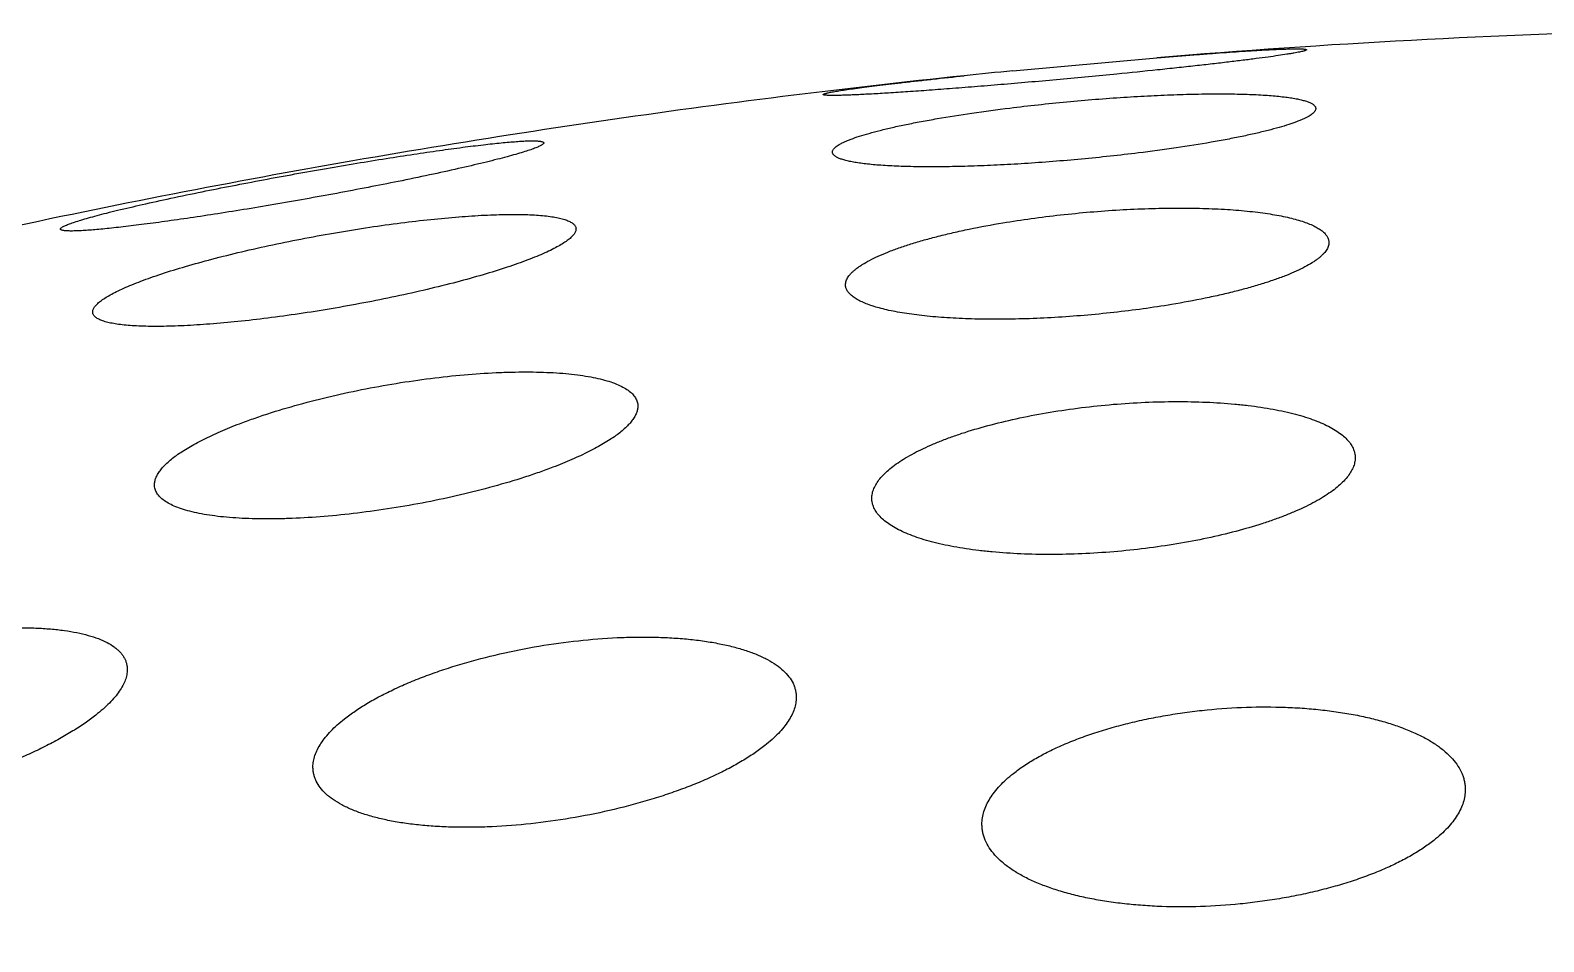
# Model space of a CAD drawing. Header units: millimetres. Extents: x -47 to 308, y 29 to 279.
# Drawn here: x 243.2 to 248.83, y 154.31 to 157.7 of the extents above; entities that cross this region are included whole.
import ezdxf

# ---------------------------------------------------------------- set-up
doc = ezdxf.new("R2010")
doc.units = ezdxf.units.MM

msp = doc.modelspace()

# ---------------------------------------------------------------- hatches: boundary and pattern name
at = {"linetype": 'Continuous'}
h = msp.add_hatch(dxfattribs=at)
h.set_pattern_fill('ANSI31', color=2, scale=25.4, angle=269, style=0, pattern_type=2)
h.set_pattern_definition([(314, (250.117897289612, 92.18609163163397), (5.442571847879999, 5.25583053734), [])])
edge = h.paths.add_edge_path()
edge.add_spline(control_points=[(209.159282745232, 81.40519923613398), (209.163722749052, 100.621621130874), (218.457974505952, 127.823833002694), (232.020564469872, 143.450996785134), (237.004055371552, 147.427730535994)], knot_values=[0, 0, 0, 0, 0.6498342982, 1, 1, 1, 1], degree=3, periodic=0)
edge.add_line((237.004055371552, 147.427730535994), (237.003468905872, 144.889493435694))
edge.add_arc((267.024639945452, 109.460025272674), 46.43832388212, 130.2762844048, 131.7229171873)
edge.add_line((236.118591381752, 144.120291964194), (236.118233648152, 142.572009030794))
edge.add_line((236.118233648152, 142.572009030794), (234.824803715332, 142.231559798054))
edge.add_line((234.824963704852, 142.923993843714), (234.824803715332, 142.231559798054))
edge.add_spline(control_points=[(234.824963704852, 142.923993843714), (231.296959960772, 139.542613293814), (223.798964494512, 130.185181208614), (215.992216811112, 113.082106880414), (213.080994162652, 100.355824939074), (212.412730543632, 96.05284840661399)], knot_values=[0, 0, 0, 0, 0.3587444354, 0.7903136537000001, 1, 1, 1, 1], degree=3, periodic=0)
edge.add_line((212.177285921812, 82.19958078173401), (212.412730543632, 96.05284840661402))
edge.add_line((211.228770638252, 81.94991800953399), (212.177285921812, 82.19958078173399))
edge.add_line((211.168960237172, 83.72164047319397), (211.2287706382519, 81.94991800953399))
edge.add_line((211.168960237172, 83.72164047319397), (210.168434478512, 83.45828780203398))
edge.add_line((210.168434478512, 83.45828780203401), (210.107798028792, 81.65486200579402))
edge.add_line((209.159282745232, 81.40519923613398), (210.107798028792, 81.65486200579399))
edge = h.paths.add_edge_path()
edge.add_arc((263.727197370932, 114.098319117734), 42.71783938762, 124.5927343439, 126.102741237)
edge.add_line((239.474598624512, 149.264002050134), (239.474037233712, 146.834296818114))
edge.add_arc((263.760885568732, 113.491527651614), 41.2503485761, 126.0695669992, 127.6638482441)
edge.add_line((238.556350687072, 148.612696979874), (238.555780678052, 146.145684281194))
edge = h.paths.add_edge_path()
edge.add_arc((261.521110629952, 117.453693102934), 38.70143922638, 120.3859161345, 121.9748942945)
edge.add_line((241.945081511832, 150.839026443894), (241.944539325972, 148.492431914334))
edge.add_arc((261.205578169832, 117.176782777914), 36.76489491558, 121.5940573355, 123.2897545789)
edge.add_line((241.026855674932, 150.283358225794), (241.026307017152, 147.908761463694))
edge = h.paths.add_edge_path()
edge.add_arc((259.814355915452, 120.525876811234), 35.18625483944, 115.9532860837, 117.6283033376)
edge.add_line((244.415506543032, 152.163638547014), (244.414977996972, 149.876076020294))
edge.add_arc((259.316472423032, 120.424686769774), 33.00664879988, 116.8380031372, 118.6389357178)
edge.add_line((243.497301971012, 151.700005189294), (243.496768979952, 149.393218799574))
edge = h.paths.add_edge_path()
edge.add_arc((258.556145625172, 123.279623094434), 32.15797176469999, 111.278674098, 113.0451709999)
edge.add_line((246.885875432612, 153.245269119334), (246.885355319352, 150.994207901374))
edge.add_arc((257.995341715032, 123.212978297574), 29.92036958256, 111.7969548541, 113.7036531191)
edge.add_line((245.967691571752, 152.871276859954), (245.967168905792, 150.609174655694))
edge = h.paths.add_edge_path()
edge.add_arc((257.690961287472, 125.680677962114), 29.60513194786, 106.351620368, 108.2126702613)
edge.add_line((249.356189204192, 154.088342630034), (249.355672712972, 151.852958096494))
edge.add_arc((257.144157920832, 125.521064730414), 27.45959049346, 106.4772389859, 108.4859047786)
edge.add_line((248.438025749692, 153.802680407354), (248.437508448212, 151.563786650454))
edge = h.paths.add_edge_path()
edge.add_arc((257.172624696512, 127.632694063154), 27.5848922012, 101.1751064326, 103.1259498069)
edge.add_line((251.826448248932, 154.694561610634), (251.825930944912, 152.455667853734))
edge.add_arc((256.630188837012, 127.470761059614), 25.44261113398, 100.8843508391, 102.9978228718)
edge.add_line((250.908305122052, 154.496881711354), (250.907788630832, 152.2614971778141))
edge = h.paths.add_edge_path()
edge.add_arc((256.922080181092, 129.110933082794), 26.0851043067, 95.7765175758, 97.80752802010001)
edge.add_line((254.296652485552, 155.063578342754), (254.296129822132, 152.801476138494))
edge.add_arc((256.377600071172, 129.025958020334), 23.86645722, 95.0033049876, 97.2201574549)
edge.add_line((253.378529770112, 154.954228482714), (253.378009656852, 152.703167262214))
edge = h.paths.add_edge_path()
edge.add_arc((256.845024350952, 130.154799168794), 25.03804997714, 90.17900187649998, 92.28054087999999)
edge.add_line((256.766801301912, 155.192726954154), (256.766268313392, 152.885940561894))
edge.add_arc((256.319300210632, 130.012425153314), 22.87788206228, 88.88053381959999, 91.1799885113)
edge.add_line((255.848699297632, 155.173018189914), (255.848170751572, 152.885455663194))
edge = h.paths.add_edge_path()
edge.add_arc((256.857899120732, 130.741477873514), 24.45103124516, 84.4165008092, 86.57462038300001)
edge.add_line((259.236893422932, 155.076500270174), (259.236344767692, 152.701903508074))
edge.add_arc((256.335135345332, 130.404486106554), 22.48536944116, 82.58665657520001, 84.94012755920001)
edge.add_line((258.318812683532, 155.148826368854), (258.318270497672, 152.802231839294))
edge = h.paths.add_edge_path()
edge.add_arc((256.868142265092, 130.851198050314), 24.34086654042, 78.5336364849, 80.7306516629)
edge.add_line((261.706926854712, 154.706259308854), (261.706356843152, 152.239246607634))
edge.add_arc((256.292311275532, 130.181081366674), 22.71287175476, 76.2096998978, 78.58293867439998)
edge.add_line((260.788868210772, 154.874222254614), (260.788306822512, 152.444517025134))
edge = h.paths.add_edge_path()
edge.add_spline(control_points=[(263.258863377452, 154.338371022534), (268.241122691552, 152.984765081034), (281.798140578732, 144.495869457894), (291.080951840352, 122.183405926954), (291.076511836532, 102.966984029674)], knot_values=[0, 0, 0, 0, 0.3501657018, 1, 1, 1, 1], degree=3, periodic=0)
edge.add_line((290.127996550432, 102.717321260014), (291.0765118365319, 102.966984029674))
edge.add_line((290.068186149352, 104.489043723674), (290.127996550432, 102.717321260014))
edge.add_line((290.068186149352, 104.489043723674), (289.067660390692, 104.225691052514))
edge.add_line((289.067660390692, 104.225691052514), (289.007023943512, 102.422265256274))
edge.add_line((288.058508657412, 102.172602484074), (289.007023943512, 102.422265256274))
edge.add_line((288.058508657412, 102.172602484074), (287.829437454392, 115.903602911274))
edge.add_spline(control_points=[(287.829437454392, 115.903602911274), (287.163081095972, 119.855288401334), (284.257385566252, 131.050474390394), (276.457592166632, 144.045684183514), (268.963009027812, 149.456855426174), (265.436138784132, 150.981292372214)], knot_values=[0, 0, 0, 0, 0.2096863463, 0.6412555646, 1, 1, 1, 1], degree=3, periodic=0)
edge.add_line((265.436138784132, 150.981292372214), (265.435978797152, 150.288858326554))
edge.add_line((265.435978797152, 150.288858326554), (264.142548864332, 149.948409093814))
edge.add_line((264.142906597932, 151.496692024674), (264.142548864332, 149.948409093814))
edge.add_arc((256.054691644092, 129.358181297974), 23.56974497878, 69.93042923109999, 72.2040214076)
edge.add_line((263.258863377452, 154.338371022534), (263.258276911772, 151.800133922234))

# ---------------------------------------------------------------- linework, layer by layer
at = {"color": 7, "linetype": 'Continuous'}
msp.add_line((246.855672744732, 157.551530212154), (247.392270241512, 157.600338506714), dxfattribs=at)
for centre, radius, start, end in [((250.127993837872, 124.534235314694), 33.17908021524, 91.4486253135985, 94.72959368460029), ((249.869629005352, 126.946987545314), 30.75259280508, 95.62439166079862, 95.9639581913985)]:
    msp.add_arc(centre, radius, start, end, dxfattribs=at)
for points, knots in [([(247.949437961312, 157.629989501514), (247.949437920672, 157.629806314174), (247.949310026592, 157.629508753174), (247.949021142232, 157.629175680434), (247.948551374312, 157.628767532914), (247.947719082352, 157.628255679734), (247.946437692992, 157.627643057134), (247.944795369632, 157.626994508774), (247.942790667012, 157.626309468234), (247.940421161972, 157.625589037874), (247.936540311212, 157.624517833514), (247.930763408872, 157.623115288694), (247.922717956332, 157.621376595194), (247.913200855732, 157.619502532394), (247.902211230772, 157.617495254214), (247.889749574212, 157.615357547034), (247.870211142372, 157.612180736014), (247.842140690512, 157.607934935514), (247.804127114012, 157.602574918294), (247.760451397452, 157.596763776754), (247.711283576052, 157.590535145574), (247.656857814952, 157.583929527594), (247.597481253492, 157.576993402274), (247.533540248532, 157.569780053734), (247.465503445312, 157.562349083074), (247.368272354532, 157.552049433874), (247.293753565292, 157.544501099974), (247.243164100812, 157.539511280134)], [0, 0, 0, 0, 0.0007706531, 0.0012673516, 0.0018615231, 0.0033768861, 0.0053609779, 0.007832223000000001, 0.0108004344, 0.0142715554, 0.0182495276, 0.02773611, 0.0392754062, 0.0528756591, 0.0685409401, 0.0862719129, 0.1060660145, 0.1518165309, 0.2057023958, 0.267567007, 0.3371752652, 0.4142004855, 0.4982121996, 0.5886666659, 0.6849020882, 0.7861404499, 1, 1, 1, 1]), ([(247.392270241512, 157.600338506714), (247.433307944552, 157.603732650294), (247.493335353072, 157.608564814874), (247.571230602412, 157.614508991454), (247.624719004452, 157.618428401954), (247.674601932372, 157.621913977914), (247.720699678632, 157.624955853974), (247.762858433532, 157.627546882574), (247.800946078972, 157.629682042134), (247.834848480052, 157.631358703754), (247.864466073852, 157.632575196114), (247.886430815292, 157.633236688314), (247.901794777452, 157.633511102294), (247.911639314532, 157.633591201194), (247.920353249352, 157.633556514954), (247.927928834912, 157.633408148474), (247.934358593452, 157.633146838354), (247.938995579352, 157.632822546394), (247.942123449652, 157.632489212034), (247.944036501452, 157.632226189954), (247.945659007732, 157.631936045754), (247.946990638292, 157.631619000414), (247.948035518092, 157.631276956394), (247.948795127952, 157.630906200214), (247.949298726132, 157.630500531734), (247.949437999412, 157.630144212914), (247.949437961312, 157.629989501514)], [0, 0, 0, 0, 0.2209668528, 0.3231568963, 0.4192132946, 0.508763285, 0.5914888406000001, 0.6671185052, 0.7354198942, 0.7961930496999999, 0.8492648435, 0.8944846964000001, 0.9141087689, 0.9317224882999999, 0.9473127645999999, 0.9608681842, 0.9723796522, 0.9818418011, 0.9858048323999999, 0.9892573143000001, 0.9922022890000001, 0.9946456817, 0.9965991595, 0.9980874718000001, 0.9991697962, 1, 1, 1, 1]), ([(246.674347262832, 157.533130467394), (246.222506594252, 157.485898898154), (245.320834590132, 157.372994955814), (243.976710595632, 157.149094611134), (242.643301542872, 156.871706303834), (241.322710981112, 156.542080282874), (240.016849826012, 156.161643289114), (238.727471142392, 155.731974107814), (237.456149681992, 155.254772461254), (236.204282317812, 154.731830306734), (234.973088158412, 154.165004130254), (233.763613742212, 153.556189914814), (232.576739034432, 152.907299416814), (231.413191679032, 152.220244098014), (230.273540044192, 151.496904058794), (228.787395960352, 150.487185859794), (226.991047013052, 149.143443815254), (224.934597729972, 147.413607831194), (222.978179321252, 145.579886614214), (221.429406945092, 143.973964779074), (220.238999524032, 142.648252228574), (219.081165842752, 141.297315090474), (217.692323840152, 139.561546639234), (216.117687146912, 137.410294571414), (214.633861186452, 135.197212261494), (213.239632255332, 132.927769116874), (211.933985775952, 130.606892701994), (210.716102232552, 128.239116116754), (209.585310397112, 125.828646032954), (208.541055515852, 123.379428919714), (207.582867805612, 120.895199768294), (206.710334983752, 118.379521472254), (205.923077680952, 115.835815510654), (205.220727551492, 113.267385900254), (204.602907913372, 110.677437694334), (204.069216595692, 108.069090812994), (203.619210914552, 105.445390525734), (203.252394566652, 102.809313580474), (202.968206359312, 100.163776395054), (202.766010695632, 97.511624008234), (202.645089733512, 94.85568124799399), (202.618113640652, 93.08376585609399), (202.617898799832, 92.19808815069398)], [0, 0, 0, 0, 0.0159161506, 0.0318256926, 0.047726978, 0.06361849900000001, 0.0794988994, 0.0953669801, 0.1112216995, 0.1270621694, 0.1428876482, 0.1586975317, 0.1744913425, 0.1902687182, 0.2060293999, 0.2217732197, 0.2532065848, 0.2845726737, 0.3158722778, 0.3471067307, 0.3627031432, 0.3782893715, 0.4094354005, 0.4405571958, 0.4716627116, 0.5027579556, 0.5338473502000001, 0.5649340369, 0.5960201242000001, 0.6271068871, 0.6581949223, 0.6892842695999999, 0.7203745074, 0.7514648264, 0.7825540864, 0.8136408607, 0.8447234689, 0.8758000012999999, 0.9068683367, 0.9379261546, 0.9689709423, 1, 1, 1, 1]), ([(247.243164100812, 157.539511280134), (247.172643726232, 157.532555604434), (247.066986820452, 157.522524844714), (246.927019782632, 157.509958656994), (246.824703675352, 157.501128888014), (246.726382601992, 157.492994144314), (246.633342691552, 157.485644941334), (246.546659827072, 157.479148705914), (246.467211520132, 157.473552674434), (246.395701208492, 157.468888238754), (246.341332381492, 157.465681056954), (246.302212185412, 157.463616839594), (246.276276382572, 157.462369834214), (246.252669891812, 157.461364631754), (246.231430035892, 157.460600962974), (246.212590652692, 157.460077725514), (246.196182681952, 157.459793987194), (246.184041677532, 157.459751782554), (246.175566863392, 157.459854421414), (246.170145665192, 157.459987405654), (246.165352007012, 157.460179322974), (246.161188601572, 157.460429759354), (246.157657361492, 157.460737274614), (246.154760560072, 157.461101429334), (246.152747345912, 157.461469823314), (246.151462931412, 157.461811557454), (246.150732173412, 157.462062560254), (246.150158189292, 157.462327533054), (246.149738355232, 157.462608723754), (246.149466486332, 157.462915677674), (246.149399366832, 157.463155049814), (246.149399392232, 157.463263533214)], [0, 0, 0, 0, 0.1936712824, 0.2900613064, 0.3840756916, 0.4743455137, 0.5596957463000001, 0.6391502556, 0.7119181620999999, 0.7773694054000001, 0.8350062281, 0.8607679997, 0.8844354564, 0.9059717727, 0.9253439022, 0.9425221541, 0.9574799153, 0.9701936034, 0.9757025481, 0.9806432720999999, 0.9850140407, 0.9888136631000001, 0.9920418073999999, 0.9946996601000001, 0.9967914806999999, 0.9976286167, 0.9983300012, 0.9989009603, 0.9993517248999999, 0.9997035105, 1, 1, 1, 1]), ([(246.149399392232, 157.463263533214), (246.149399470972, 157.463600962054), (246.149861347112, 157.464132304654), (246.150629768232, 157.464650571334), (246.151563284272, 157.465142891914), (246.152746147032, 157.465650564254), (246.154193624452, 157.466186781114), (246.155902478032, 157.466746373594), (246.158699642872, 157.467574329774), (246.162863805232, 157.468651221194), (246.171285380972, 157.470574864794), (246.184483822952, 157.473151042014), (246.203520904512, 157.476432313074), (246.226796809192, 157.480078742154), (246.254288925912, 157.484081632294), (246.285956802632, 157.488426617254), (246.321735788732, 157.493099993734), (246.361534060672, 157.498085211094), (246.405227996652, 157.503363165994), (246.452658092292, 157.508911445474), (246.503625224292, 157.514704197414), (246.577902937052, 157.522927279774), (246.635184460792, 157.529036721454), (246.674347262832, 157.533130467394)], [0, 0, 0, 0, 0.0019083293, 0.003425903, 0.0053879327, 0.0078155562, 0.0107201388, 0.0141085434, 0.0179852957, 0.0272153577, 0.0384279194, 0.06683632980000001, 0.1032523702, 0.1476765561, 0.2000741028, 0.2603714854, 0.3284502945, 0.4041397372, 0.4872084963, 0.5773567552000001, 0.6742089283, 0.7773081789, 1, 1, 1, 1]), ([(246.844340633792, 157.413016602974), (246.879376106012, 157.417345832314), (246.950024334032, 157.425526478894), (247.056358830532, 157.436291534834), (247.162682537112, 157.445543362914), (247.267345378332, 157.453157073874), (247.368805066192, 157.459045395854), (247.465662335012, 157.463157338354), (247.556679513912, 157.465474524474), (247.640784811792, 157.466008280074), (247.717062876152, 157.464791543874), (247.775355642472, 157.462291726674), (247.817484524432, 157.459349413534), (247.845557582332, 157.456816495054), (247.871175946132, 157.453890811294), (247.894282602992, 157.450583601754), (247.914826295712, 157.446907525794), (247.932764377692, 157.442876822654), (247.948057600852, 157.438504817174), (247.959054772152, 157.434418645514), (247.966433362932, 157.430909843794), (247.971015510232, 157.428323483714), (247.974913277392, 157.425656003654), (247.978124883872, 157.422904538494), (247.980647020052, 157.420063972674), (247.982470651152, 157.417125934354), (247.983576607792, 157.414088960494), (247.983819944872, 157.412006338294), (247.983819711192, 157.410984788394)], [0, 0, 0, 0, 0.09165026800000001, 0.1846332643, 0.2774660682, 0.3687197492, 0.4570657776, 0.5413072304, 0.6203943659000001, 0.6934271013, 0.7596484598000001, 0.8184337461, 0.8448773995000001, 0.8692830993, 0.8916067117, 0.9118123049, 0.9298734968000001, 0.945776046, 0.9595228102, 0.9711435191, 0.976180369, 0.9807210625, 0.9847902232, 0.9884237690000001, 0.9916738306, 0.9946147458, 0.9973478707, 1, 1, 1, 1]), ([(246.183782206372, 157.248871513434), (246.183782546732, 157.250336638774), (246.184321562672, 157.253457364054), (246.186556681392, 157.258011749154), (246.190165203512, 157.262614920034), (246.195138071392, 157.267295632034), (246.201482374172, 157.272071418774), (246.209206049352, 157.276944548474), (246.218312912012, 157.281912244914), (246.228803071372, 157.286968752454), (246.240673164472, 157.292107761734), (246.259139142272, 157.299375151314), (246.285666480632, 157.308505994114), (246.321591989172, 157.319263381794), (246.362708813212, 157.330165973654), (246.408826112392, 157.341140805654), (246.459705002252, 157.352109379094), (246.515052214392, 157.362992125934), (246.596627255712, 157.377686241834), (246.706761358532, 157.395072993954), (246.797259874512, 157.407198974274), (246.844340633792, 157.413016602974)], [0, 0, 0, 0, 0.006360038199999999, 0.0134903128, 0.0218186862, 0.0316184357, 0.0430574046, 0.0562392186, 0.0712285762, 0.08806558810000001, 0.1067738707, 0.1273652119, 0.1741970877, 0.2285039763, 0.2901279979, 0.3588256225, 0.4342699344, 0.5160505972, 0.6036740652, 0.7940701084999999, 1, 1, 1, 1]), ([(247.983819711192, 157.410984788394), (247.983819370832, 157.409509762134), (247.983280652072, 157.406368978474), (247.981046546812, 157.401780834234), (247.977438085652, 157.397139748774), (247.972464427832, 157.392417840514), (247.966118664552, 157.387597964454), (247.958392962452, 157.382678080974), (247.949283529312, 157.377661212674), (247.938790268612, 157.372553381894), (247.926916571252, 157.367361190094), (247.908446674232, 157.360018222814), (247.881912886812, 157.350790672054), (247.845977190332, 157.339919296794), (247.804850594912, 157.328904088954), (247.758725132172, 157.317821162174), (247.707840885452, 157.306752083474), (247.652492169632, 157.295779324114), (247.570927273072, 157.280980824374), (247.460815113312, 157.263505901234), (247.370331212492, 157.251358361394), (247.323260984052, 157.245542035714)], [0, 0, 0, 0, 0.0063988229, 0.0135688293, 0.0219351624, 0.0317701644, 0.0432415932, 0.0564532588, 0.0714700801, 0.0883323311, 0.1070637257, 0.1276760961, 0.1745435347, 0.2288766694, 0.2905162327, 0.3592170426, 0.4346505426, 0.5164050754999999, 0.603986383, 0.7942513055, 1, 1, 1, 1]), ([(243.836163365932, 157.100922408774), (243.873456788932, 157.108511725574), (243.949424350992, 157.123640140834), (244.064685751152, 157.145709476934), (244.181599406072, 157.167251984014), (244.297815135032, 157.187850695674), (244.411196691352, 157.207147456674), (244.519883918732, 157.224849305954), (244.622306965092, 157.240725949334), (244.717165546012, 157.254602777054), (244.803388698432, 157.266349009594), (244.869450908192, 157.274554273854), (244.917335259972, 157.279930039074), (244.949299521672, 157.283231398994), (244.978527837612, 157.285942724534), (245.004947055792, 157.288059400514), (245.028487900252, 157.289578988534), (245.049083985552, 157.2904989485939), (245.064381087292, 157.290782232254), (245.075093910672, 157.290665879934), (245.081970630472, 157.290430355894), (245.088065543352, 157.290043704394), (245.093372769212, 157.289506509634), (245.097886704812, 157.288820247354), (245.101607289192, 157.287986164694), (245.104532670692, 157.287006052354), (245.106443558412, 157.286000748294), (245.107510315232, 157.285080054174), (245.108051612092, 157.284388308034), (245.108381359972, 157.283645998114), (245.108451936412, 157.283125592754), (245.108451877992, 157.282870221154)], [0, 0, 0, 0, 0.088496282, 0.1801147892, 0.2728852969, 0.3649313204, 0.4545625587, 0.5403217161, 0.6209907974000001, 0.6955698793, 0.7632420339, 0.8233349389, 0.8503600865000001, 0.8752863725, 0.8980560529, 0.9186153456, 0.9369142587, 0.9529068243000001, 0.9665520538, 0.9724838509, 0.9778171945, 0.9825501298, 0.9866825008, 0.9902171205, 0.9931621101000001, 0.9955360218000001, 0.9973802439, 0.9981326788, 0.9987974470000001, 0.9994061777, 1, 1, 1, 1]), ([(245.108451877992, 157.282870221154), (245.108451730672, 157.282235556434), (245.108098952612, 157.281211072834), (245.107259975372, 157.279983114914), (245.105917435512, 157.278492289854), (245.103518552832, 157.276555214734), (245.099795291292, 157.274178694214), (245.095018785732, 157.271610383374), (245.089181007212, 157.268849977414), (245.082272567892, 157.265900092534), (245.070959631412, 157.261456951814), (245.054085286192, 157.255516674134), (245.030552973592, 157.248012764834), (245.002734814852, 157.239812908234), (244.970680972432, 157.230947807854), (244.934473043832, 157.221455792294), (244.878340072532, 157.207404786614), (244.799016601512, 157.188760546534), (244.694058078892, 157.165624585694), (244.619706454672, 157.150125881614), (244.580665793612, 157.142180997834)], [0, 0, 0, 0, 0.0034677791, 0.005623506800000001, 0.0081401863, 0.0143895947, 0.0223985665, 0.032252477, 0.04400017389999999, 0.0576723541, 0.0732892337, 0.1104031845, 0.155392042, 0.2082367793, 0.2688558321, 0.3371017493, 0.4127557079999999, 0.5850223234, 0.7823108703, 1, 1, 1, 1]), ([(247.323260984052, 157.245542035714), (247.288233014992, 157.241213733474), (247.217598101652, 157.233048245614), (247.111278395572, 157.222342833954), (247.004962568072, 157.213184216254), (246.900298685452, 157.205691691234), (246.798829114452, 157.199945604174), (246.701955170532, 157.195989152854), (246.610917938332, 157.193832492194), (246.526793158652, 157.193456074354), (246.450499788252, 157.194819081534), (246.392198965052, 157.197429246494), (246.350067510072, 157.200447452294), (246.321995117652, 157.203028331054), (246.296379342112, 157.205994499874), (246.273276980392, 157.209334213794), (246.252739002672, 157.213034389274), (246.234807710112, 157.217080454334), (246.219521946932, 157.221458845374), (246.208530653192, 157.225542878354), (246.201156052752, 157.229045027814), (246.196577187132, 157.231624004114), (246.192682434952, 157.234281733114), (246.189473449752, 157.237021069774), (246.186953363352, 157.239847139814), (246.185130989552, 157.242768477634), (246.184025452012, 157.245786871394), (246.183781970152, 157.247856783434), (246.183782206372, 157.248871513434)], [0, 0, 0, 0, 0.09163749630000001, 0.1846078229, 0.2774326519, 0.3686860552, 0.4570404199, 0.5412977370000001, 0.6204057245, 0.6934610533, 0.7597035687, 0.8185060497, 0.8449562715000001, 0.8693670270999999, 0.8916941251999999, 0.9119016053, 0.9299630529, 0.9458641448, 0.9596075258, 0.9712224494, 0.9762551989, 0.98079076, 0.9848534938, 0.9884789794, 0.9917189493999999, 0.9946473604, 0.9973653765, 1, 1, 1, 1]), ([(244.580665793612, 157.142180997834), (244.543386200912, 157.134594497894), (244.467442212592, 157.119499834154), (244.352200578712, 157.097553916654), (244.235288838952, 157.076198914914), (244.119053110032, 157.055836750914), (244.005631970352, 157.036808566974), (243.896893186052, 157.019389836254), (243.794417000352, 157.003793979714), (243.699514040552, 156.990180052154), (243.613263296112, 156.978664957074), (243.547192280172, 156.970621023454), (243.499312370852, 156.965346477234), (243.467358660312, 156.962104103734), (243.438145426892, 156.959436547474), (243.411744976772, 156.957347778474), (243.388225585152, 156.955839803334), (243.367652476692, 156.954914887734), (243.352374950732, 156.954613003654), (243.341677164152, 156.954704667174), (243.334811302852, 156.954918380234), (243.328726697292, 156.955279133894), (243.323429110732, 156.955786376974), (243.318924131172, 156.956438735334), (243.315211829732, 156.957234791654), (243.312294428912, 156.958172785714), (243.310386596812, 156.959136809694), (243.309319403112, 156.960023777694), (243.308778667592, 156.960689463434), (243.308448480292, 156.961405547854), (243.308377670172, 156.961909039354), (243.308377728592, 156.962155480314)], [0, 0, 0, 0, 0.08849716699999999, 0.180113913, 0.2728898842, 0.3649541058, 0.4546163112, 0.5404147029, 0.6211243887, 0.6957384165999999, 0.7634344716, 0.8235374715, 0.8505624065999999, 0.8754852787, 0.898248741, 0.918799503, 0.9370881067, 0.9530690918000001, 0.9667018377, 0.9726270578, 0.9779535478, 0.9826792216, 0.9868036792, 0.9903293054000001, 0.993263473, 0.9956234067, 0.9974481271, 0.9981875425, 0.9988365432999999, 0.9994267303000001, 1, 1, 1, 1]), ([(243.308377728592, 156.962155480314), (243.308377868292, 156.962770381294), (243.308734197272, 156.963764735414), (243.309570840252, 156.964948578614), (243.310915188592, 156.966394097694), (243.313314150012, 156.968270890994), (243.317033568532, 156.970575567614), (243.321805867852, 156.973069476774), (243.327638901652, 156.975753314434), (243.334541996812, 156.978624571074), (243.345849525632, 156.982955131374), (243.362714005492, 156.988753677054), (243.386230514212, 156.996092557474), (243.414032744612, 157.004128827914), (243.446072030292, 157.012835478014), (243.482268371412, 157.022177923134), (243.538401345252, 157.036040280474), (243.617739840372, 157.054497833094), (243.722730527012, 157.0775002661341), (243.797106037392, 157.092974134094), (243.836163365932, 157.100922408774)], [0, 0, 0, 0, 0.003363916, 0.0054732073, 0.0079474998, 0.0141224159, 0.0220669435, 0.0318635589, 0.0435593504, 0.0571839735, 0.0727570566, 0.1097938676, 0.1547195061, 0.2075167891, 0.268107082, 0.3363464038, 0.4120194264, 0.5844123869, 0.7819511946, 1, 1, 1, 1]), ([(243.872803310432, 156.849902153894), (243.909401540512, 156.859535329954), (243.984697671352, 156.878261825394), (244.100214702192, 156.904160394374), (244.219381380292, 156.928215799654), (244.339749290432, 156.949971770874), (244.458978800512, 156.969054638474), (244.574910466032, 156.985175596834), (244.685605276392, 156.998126965394), (244.789352206312, 157.007770189694), (244.870805147292, 157.013125805094), (244.931373850132, 157.015592043494), (244.972985664292, 157.016527444214), (245.011866196132, 157.016602577414), (245.047888234832, 157.015822045574), (245.080932943952, 157.014193334074), (245.110889292472, 157.011726021254), (245.137656132512, 157.008432870614), (245.161137967692, 157.004327151114), (245.178542916372, 157.000092488514), (245.190693443252, 156.996216062434), (245.198558700572, 156.993228433154), (245.205539545132, 156.990045175614), (245.211628753172, 156.986666246634), (245.216819756252, 156.983090378754), (245.221105213772, 156.979313325094), (245.224473896392, 156.975328146374), (245.226906177532, 156.971127357214), (245.228373301852, 156.966716990114), (245.228688523472, 156.963681095754), (245.228688178032, 156.962173133314)], [0, 0, 0, 0, 0.0817634455, 0.1676117863, 0.2557499218, 0.3443961371, 0.4318618319, 0.5166051022, 0.5972573068, 0.6726276484999999, 0.7416936545999999, 0.7735864413, 0.8035884408, 0.8316127701, 0.8575810353, 0.8814237744, 0.9030815321, 0.9225069759000001, 0.9396688384999999, 0.9545592773999999, 0.9611619572, 0.9672127576, 0.9727261624, 0.977724176, 0.9822393448000001, 0.9863189286, 0.9900301015, 0.9934649583, 0.9967420609000001, 1, 1, 1, 1]), ([(246.232612913892, 156.754413274514), (246.232613470152, 156.756815390614), (246.233054226192, 156.761733902494), (246.2349830056719, 156.769096610654), (246.238173796852, 156.776531462434), (246.242614801432, 156.784028920134), (246.248297954912, 156.791586329454), (246.255217836932, 156.799199473994), (246.263369753572, 156.806862946094), (246.272748439412, 156.814569488974), (246.283347036452, 156.822311101634), (246.299667394972, 156.833041740574), (246.323164759712, 156.846370736014), (246.355111736712, 156.861838485114), (246.391587665792, 156.877199810754), (246.432421668452, 156.892363407554), (246.477411720712, 156.907235938134), (246.526319154012, 156.921723912714), (246.578871736232, 156.935734512074), (246.634765089012, 156.949177492554), (246.714806343712, 156.966552616554), (246.776488503812, 156.977946104054), (246.818485676612, 156.984952782954)], [0, 0, 0, 0, 0.0110812805, 0.0226479981, 0.0349731656, 0.0482822593, 0.0627528103, 0.0785202039, 0.09568539640000001, 0.1143221666, 0.1344830554, 0.1562039108, 0.2043963125, 0.2589712223, 0.3198625191, 0.3869072934, 0.4598620244, 0.538412629, 0.6221816184000001, 0.7107340984, 0.8035836612999999, 1, 1, 1, 1]), ([(246.818485676612, 156.984952782954), (246.853743520752, 156.990835095294), (246.925306918392, 157.001698489874), (247.033792312292, 157.015193319374), (247.143524053712, 157.025963442614), (247.252752735432, 157.033858110594), (247.359786788572, 157.038783785274), (247.463027750492, 157.040701917074), (247.560998974412, 157.039626150874), (247.652358563092, 157.035614276754), (247.723744582372, 157.029770935634), (247.776605241192, 157.023572784454), (247.812854569252, 157.018379381074), (247.846645489732, 157.012541363794), (247.877877004612, 157.006080894114), (247.906456782352, 156.999022241734), (247.932301483012, 156.991390712674), (247.955337151952, 156.983212509574), (247.975500174872, 156.974513052754), (247.992737757872, 156.965316103914), (248.007009426052, 156.955633578194), (248.018276858432, 156.945471061054), (248.025300601052, 156.936327772254), (248.029154824992, 156.928853715574), (248.031172146332, 156.923295705354), (248.032383802532, 156.917646420234), (248.032649793872, 156.913835081654), (248.032649354452, 156.911937744834)], [0, 0, 0, 0, 0.0853579846, 0.1728215124, 0.2610269344, 0.3486223684, 0.4343065007, 0.5168598151, 0.5951672961, 0.6682333608, 0.7351912857999999, 0.7661481851999999, 0.7953158076000001, 0.8226262148000001, 0.8480221559000001, 0.8714584854999999, 0.8929043833, 0.9123468615000001, 0.92979638, 0.9452959578, 0.958936061, 0.9708785352, 0.9813920981, 0.9862455894, 0.9909122714, 0.9954692348999999, 1, 1, 1, 1]), ([(245.228688178032, 156.962173133314), (245.228687827512, 156.960658564334), (245.228359656972, 156.957514290714), (245.226960619892, 156.952779204934), (245.224655844212, 156.947911358434), (245.221450689332, 156.942910794394), (245.217345797872, 156.937774053334), (245.212339511212, 156.932500845694), (245.206430249472, 156.927092063014), (245.196930740912, 156.919369243814), (245.182685034072, 156.909482220154), (245.162691131972, 156.897596544154), (245.139150907272, 156.885275425794), (245.112117684732, 156.872568100434), (245.081663834032, 156.859528741194), (245.047887475372, 156.846215359134), (245.010910424612, 156.832688571354), (244.955827329292, 156.813873722014), (244.880182768872, 156.790464426694), (244.817479813252, 156.773120542154), (244.784501370192, 156.764440145494)], [0, 0, 0, 0, 0.0091379174, 0.0189323674, 0.0296572094, 0.0415239493, 0.0546900258, 0.0692707788, 0.08535025199999999, 0.1029894716, 0.1431009688, 0.189829261, 0.2432493559, 0.3033409621, 0.3700078505, 0.4430878623, 0.5223584918999999, 0.6075406205, 0.7942527628, 1, 1, 1, 1]), ([(248.032649354452, 156.911937744834), (248.032648798192, 156.909529296514), (248.032207973572, 156.904597817934), (248.030279176312, 156.897214726274), (248.027088273372, 156.889757931434), (248.022646948752, 156.882237115894), (248.016963228852, 156.874655124454), (248.010042516252, 156.867016356394), (248.001889535352, 156.859326392094), (247.992509571892, 156.851592650894), (247.981909516892, 156.843823298894), (247.965588071252, 156.833054542174), (247.942088867552, 156.819677340074), (247.910138177072, 156.804153340134), (247.873658864712, 156.788737635634), (247.832822202672, 156.773522817194), (247.787830573072, 156.758603421074), (247.738922928952, 156.744074052114), (247.686371685312, 156.730028494734), (247.630481256072, 156.716557797774), (247.550448015072, 156.699156138394), (247.488770358392, 156.687755457614), (247.446776441872, 156.680749322274)], [0, 0, 0, 0, 0.0111049621, 0.0226966653, 0.0350470898, 0.0483809108, 0.0628751112, 0.0786647313, 0.0958505093, 0.1145060888, 0.1346839245, 0.1564197977, 0.2046362129, 0.2592268109, 0.3201250874, 0.3871677759, 0.4601111069, 0.5386409361, 0.6223799417, 0.710893695, 0.8036965648000001, 1, 1, 1, 1]), ([(243.428616743892, 156.653207403774), (243.428617091872, 156.654708696174), (243.428945364012, 156.657826429334), (243.430344434112, 156.662520372194), (243.432648770372, 156.667345539074), (243.435852909252, 156.672302239854), (243.439956246232, 156.677394256594), (243.444960526292, 156.682622127774), (243.450867408052, 156.687985162514), (243.460365425632, 156.695645718694), (243.474608036212, 156.705454629734), (243.494595082852, 156.717249975714), (243.518128744192, 156.729483956834), (243.545156279672, 156.742108907454), (243.575605896192, 156.755072137814), (243.609379996792, 156.768317066874), (243.646357182172, 156.781784352614), (243.701448959212, 156.800532834294), (243.777109031412, 156.823888660074), (243.839819159992, 156.841220253554), (243.872803310432, 156.849902153894)], [0, 0, 0, 0, 0.00906815, 0.0187934506, 0.0294520968, 0.0412568999, 0.0543658775, 0.0688945439, 0.0849269302, 0.1025239847, 0.1425657087, 0.1892432418, 0.2426317063, 0.3027112752, 0.3693863116, 0.4424951717, 0.5218156415, 0.607068513, 0.7939821004000001, 1, 1, 1, 1]), ([(244.784501370192, 156.764440145494), (244.747909545992, 156.754808653454), (244.672623417672, 156.736103402574), (244.557111921492, 156.710282435674), (244.437941921072, 156.686345816034), (244.317559492292, 156.664740499834), (244.198305234992, 156.645829254954), (244.082342637352, 156.629889248734), (243.971616623092, 156.617116485354), (243.867844399852, 156.607638338194), (243.786377697152, 156.602403507414), (243.725804450252, 156.600017256154), (243.684193984832, 156.599131095874), (243.645318357732, 156.599095215834), (243.609304513072, 156.599904327754), (243.576270860572, 156.601550400154), (243.546327874992, 156.604023481314), (243.519576069212, 156.607310563894), (243.496110200472, 156.611398325594), (243.478717728272, 156.615607555174), (243.466576038052, 156.619457326494), (243.458717877492, 156.622422565674), (243.451743697892, 156.625580606094), (243.445660598552, 156.628931521414), (243.440474982812, 156.632476619734), (243.436193965212, 156.636220239374), (243.432828493152, 156.640169543134), (243.430398017952, 156.644332498994), (243.428931579432, 156.648703597694), (243.428616398452, 156.651713177654), (243.428616743892, 156.653207403774)], [0, 0, 0, 0, 0.0817720835, 0.167626072, 0.2557727651, 0.3444343043, 0.4319230488, 0.5166953378, 0.5973789481, 0.6727788683, 0.7418688676999999, 0.7737706679999999, 0.8037794044, 0.8318080756, 0.8577782353, 0.8816204031999999, 0.9032750995000001, 0.9226949139, 0.9398483637999999, 0.9547271069, 0.9613223902, 0.9673645395, 0.9728677856999999, 0.9778538081999999, 0.9823547541, 0.9864174344, 0.9901086049, 0.9935201424, 0.9967708228000001, 1, 1, 1, 1]), ([(247.446776441872, 156.680749322274), (247.411521536512, 156.674867502694), (247.339963056312, 156.664012581554), (247.231482374112, 156.650551041294), (247.121752603732, 156.639833097274), (247.012522271012, 156.632006379374), (246.905482911812, 156.627160473394), (246.802233849832, 156.625329392474), (246.704253268552, 156.626494597154), (246.612884899092, 156.630593293554), (246.541493388332, 156.636504439974), (246.488629821212, 156.642750904494), (246.452379373012, 156.647976042634), (246.418588383952, 156.653841791634), (246.387357839352, 156.660325575974), (246.358779997092, 156.667402770354), (246.332938090432, 156.675047761414), (246.309905921612, 156.683234120454), (246.289746909352, 156.691936226494), (246.272513624032, 156.701130180674), (246.258246217972, 156.710803961174), (246.246982593052, 156.720951913954), (246.239960067092, 156.730079208374), (246.236106462912, 156.737538571154), (246.234089774032, 156.743083795014), (246.232878448032, 156.748719188874), (246.232612474472, 156.752520946574), (246.232612913892, 156.754413274514)], [0, 0, 0, 0, 0.08535466369999999, 0.1728141635, 0.2610171833, 0.3486135482, 0.4343027539, 0.5168651527, 0.5951848024, 0.6682646766, 0.7352364193, 0.7661997291, 0.7953731898999999, 0.8226887002, 0.8480888557999999, 0.8715283604, 0.8929762289000001, 0.9124192725, 0.9298676803, 0.9453640998, 0.9589984833, 0.9709319745999999, 0.9814324503, 0.9862776193, 0.9909347565000001, 0.9954810011, 1, 1, 1, 1]), ([(243.975217095952, 156.236563880954), (243.992260772812, 156.243072155974), (244.027307522632, 156.255881883974), (244.100756735652, 156.280625354934), (244.198054183932, 156.309593071954), (244.320010795492, 156.340548725054), (244.446416166252, 156.367627761574), (244.574516926052, 156.390298028654), (244.701637819892, 156.408152003614), (244.825238626792, 156.420902933154), (244.925011587012, 156.427245267434), (245.001262216832, 156.429519580894), (245.055168410772, 156.429840469254), (245.106554096672, 156.428813338974), (245.155192907192, 156.426448177334), (245.200870755892, 156.422760516434), (245.243386263952, 156.417770607694), (245.282551016712, 156.411503429474), (245.318190292652, 156.403988273054), (245.350144267352, 156.395258272734), (245.378270108992, 156.385347896314), (245.402443657292, 156.374291101054), (245.422561488532, 156.362104818594), (245.438525205652, 156.348795510694), (245.448485940112, 156.336424857254), (245.453950285292, 156.326112094034), (245.456822306472, 156.318313120554), (245.458545518672, 156.310289816814), (245.458919129812, 156.304846850814), (245.458918502432, 156.302122040414)], [0, 0, 0, 0, 0.0352509437, 0.0720879903, 0.1497421095, 0.2313327858, 0.3151457314, 0.3994662409, 0.4826413496, 0.5631237873, 0.6394994822, 0.6757482681999999, 0.7105085505, 0.7436474209, 0.7750429076, 0.8045847975, 0.8321759159000001, 0.8577341146999999, 0.8811953624, 0.9025186193000001, 0.9216935996, 0.9387532743000001, 0.9537941575, 0.9670083561, 0.9787290206, 0.9841951681000001, 0.9894995531, 0.9947351433, 1, 1, 1, 1]), ([(246.774748634292, 156.232793144274), (246.810097959072, 156.242097590994), (246.882950218752, 156.259261407314), (246.995163240452, 156.280404301274), (247.111357404812, 156.297290193334), (247.229441019292, 156.309629952754), (247.347318573732, 156.317227189274), (247.462932503032, 156.319978512194), (247.574301149992, 156.317869367314), (247.663522853692, 156.312028390934), (247.731297490812, 156.304851890174), (247.779051637112, 156.298415004394), (247.824430405892, 156.290860691334), (247.867251773132, 156.282222649174), (247.907344763812, 156.272539038874), (247.944550272332, 156.261851463094), (247.978721529872, 156.250204707114), (248.009724706372, 156.237646045414), (248.037439471872, 156.224224190114), (248.061759288612, 156.209987449474), (248.082590636332, 156.194981050734), (248.099849494372, 156.179242951654), (248.113452007172, 156.162803512854), (248.123299023292, 156.145688020034), (248.129266684712, 156.127964720454), (248.130580535272, 156.115832197094), (248.130579156052, 156.109855572014)], [0, 0, 0, 0, 0.0763207754, 0.1562033553, 0.2383461502, 0.3214044475, 0.4040307585, 0.4849110027, 0.5627961242, 0.6365296471, 0.6715129786, 0.7050799237, 0.7371234999999999, 0.7675477717, 0.7962692571, 0.8232187672, 0.8483438948, 0.8716124714, 0.8930174614, 0.9125839591, 0.9303791611, 0.9465262245, 0.9612220486, 0.974756121, 0.9875212314, 1, 1, 1, 1]), ([(245.458918502432, 156.302122040414), (245.458917532152, 156.297908304874), (245.457978534792, 156.289161182414), (245.453974654052, 156.276023227994), (245.447387379952, 156.262578312034), (245.438245079212, 156.248851671974), (245.426567609552, 156.234859558734), (245.412374196232, 156.220628398474), (245.395689672832, 156.206190454274), (245.376547285412, 156.191583427354), (245.354989883772, 156.176848450474), (245.331070200852, 156.162029270054), (245.304851121972, 156.147170590094), (245.265818667652, 156.126795119034), (245.211755438212, 156.101723033034), (245.166454347712, 156.083371845454), (245.142552063792, 156.074244553574)], [0, 0, 0, 0, 0.031231136, 0.0646928303, 0.1013169178, 0.1418031185, 0.1866468737, 0.2361811605, 0.2906143602, 0.3500592519, 0.4145537724, 0.4840755746, 0.5585522978999999, 0.6378690007, 0.8103654061, 1, 1, 1, 1]), ([(243.658850758912, 156.009114511114), (243.658851726652, 156.013314835454), (243.659790881492, 156.022035511434), (243.663794746992, 156.035133041754), (243.670381495312, 156.048537373594), (243.679522752112, 156.062223998494), (243.691198822232, 156.076177320854), (243.705390696312, 156.090371458074), (243.722073728732, 156.104774616974), (243.741214846152, 156.119349515434), (243.762771335932, 156.134055411854), (243.786690574352, 156.148848892554), (243.812909759912, 156.163685553254), (243.851945102212, 156.184037206734), (243.906012563292, 156.209090090334), (243.951313978912, 156.227436269034), (243.975217095952, 156.236563880954)], [0, 0, 0, 0, 0.0311552787, 0.064545335, 0.1011058244, 0.1415387255, 0.1863406409, 0.2358450767, 0.2902606055, 0.349700002, 0.4142010798, 0.4837412784, 0.558247934, 0.6376056903, 0.810215444, 1, 1, 1, 1]), ([(246.330544203932, 155.958776031654), (246.330545590772, 155.964761069214), (246.331889311732, 155.977099716114), (246.337718898752, 155.995457637234), (246.347306121132, 156.013896210974), (246.360577339192, 156.032354111574), (246.377471740252, 156.050789449354), (246.397929278712, 156.069147853074), (246.421880178232, 156.087367130834), (246.449239879672, 156.105378090494), (246.479907120852, 156.123107839134), (246.513763555552, 156.140481682974), (246.550674124352, 156.157424686934), (246.590487509292, 156.173862462034), (246.633037574052, 156.189722933234), (246.694419978592, 156.210422515914), (246.742121828832, 156.224205302674), (246.774748634292, 156.232793144274)], [0, 0, 0, 0, 0.0328446402, 0.0675393496, 0.1051310729, 0.1464149779, 0.1919488833, 0.2420948676, 0.2970622752, 0.3569425904, 0.4217351851, 0.4913657436, 0.5656994667, 0.6445507535, 0.7276905716, 0.8148523378, 1, 1, 1, 1]), ([(248.130579156052, 156.109855572014), (248.130577771752, 156.103864547674), (248.129234030472, 156.091513873874), (248.123404519652, 156.073137194854), (248.113817223612, 156.054679004694), (248.100545698212, 156.036201073654), (248.083650796772, 156.017745740994), (248.063192656332, 155.999367766574), (248.039241142132, 155.981129700434), (248.011880894592, 155.963101047134), (247.981213249552, 155.945354999314), (247.947356593872, 155.927966517454), (247.910446032692, 155.911010775394), (247.870632899212, 155.894562365314), (247.828083329752, 155.878693534974), (247.766702621932, 155.857986073214), (247.719001198412, 155.844201043634), (247.686374672352, 155.835613275694)], [0, 0, 0, 0, 0.0328685875, 0.0675872385, 0.1052010932, 0.1465040883, 0.1920533084, 0.2422104298, 0.2971846133, 0.3570672764, 0.4218578184, 0.4914820185, 0.5658052274, 0.6446420567, 0.72776374, 0.8149040073, 1, 1, 1, 1]), ([(245.142552063792, 156.074244553574), (245.125509354672, 156.067736646854), (245.090464306652, 156.054930291974), (245.017017402492, 156.030203493574), (244.919719811972, 156.001274663954), (244.797758387112, 155.970389203754), (244.671343260212, 155.943399003734), (244.543228291652, 155.920829180954), (244.416090783672, 155.903079607614), (244.292474063672, 155.890429246834), (244.192690763112, 155.884162551214), (244.116434527512, 155.881939672754), (244.062526337132, 155.881651367514), (244.011140712192, 155.882705101754), (243.962504025112, 155.885090319234), (243.916830273432, 155.888791028114), (243.874320637852, 155.893786644234), (243.835163253632, 155.900051978414), (243.799532458752, 155.907557660634), (243.767587645832, 155.916270615014), (243.739471184412, 155.926156546474), (243.715306749632, 155.937181759374), (243.695197153072, 155.949329700534), (243.679239986612, 155.962594411114), (243.669280809172, 155.974924790314), (243.663817401252, 155.985204533534), (243.660946317332, 155.992977296754), (243.659223628372, 156.000973836514), (243.658850131532, 156.006398844714), (243.658850758912, 156.009114511114)], [0, 0, 0, 0, 0.0352559015, 0.072096787, 0.1497570243, 0.2313546062, 0.3151777041, 0.3995126129, 0.4827058531, 0.5632084526, 0.639604021, 0.6758618688, 0.7106302707, 0.7437760783, 0.7751771136, 0.8047229799, 0.8323163218999999, 0.8578748142, 0.8813342502, 0.9026533566, 0.9218215023999999, 0.9388711646, 0.9538981885, 0.9670938841, 0.9787907262000001, 0.984242947, 0.9895322248999999, 0.9947517774, 1, 1, 1, 1]), ([(247.686374672352, 155.835613275694), (247.651026193392, 155.826309049954), (247.578175097032, 155.809149290014), (247.465962519832, 155.788022113574), (247.349768119252, 155.771160864594), (247.231683331292, 155.758852992334), (247.113803643252, 155.751292758534), (246.998186889472, 155.748581107874), (246.886815219912, 155.750729973274), (246.797591514692, 155.756602412634), (246.729815556772, 155.763801577814), (246.682060623072, 155.770253594374), (246.636681407252, 155.777821194174), (246.593859966352, 155.786470442814), (246.553767283012, 155.796162971054), (246.516562452672, 155.806857006054), (246.482392223832, 155.818507620294), (246.451390388452, 155.831067442774), (246.423677200292, 155.844487700414), (246.399359090432, 155.858720074794), (246.378529429272, 155.873719376774), (246.361272082532, 155.889447752734), (246.347670717812, 155.905875024934), (246.337824326532, 155.922976253114), (246.331856794652, 155.940683639594), (246.330542819632, 155.952805238414), (246.330544203932, 155.958776031654)], [0, 0, 0, 0, 0.0763222444, 0.1562055188, 0.2383492036, 0.3214093617, 0.4040389729, 0.484924062, 0.5628153289, 0.6365557716, 0.6715426306000001, 0.7051130183, 0.7371598479000001, 0.7675870746, 0.796311106, 0.8232626338, 0.8483891106999999, 0.8716582138, 0.8930627512, 0.9126276476, 0.9304199104, 0.9465624762, 0.9612520165999999, 0.9747778698999999, 0.9875328748000001, 1, 1, 1, 1]), ([(241.874541017912, 155.097065042354), (241.887536991412, 155.107333528294), (241.915408386012, 155.127788478494), (241.960590556252, 155.157139760914), (242.010581426552, 155.186244980834), (242.064991919712, 155.214886218954), (242.123401594612, 155.242854301194), (242.185360553752, 155.269948255134), (242.250398305312, 155.295978591694), (242.318030161412, 155.320768651334), (242.387763646532, 155.344155838494), (242.459103714672, 155.365991987354), (242.531558070652, 155.386144459114), (242.628708689152, 155.410536084194), (242.749487718612, 155.436095921314), (242.869564186612, 155.455167729754), (242.963110557812, 155.466030618874), (243.030323169132, 155.471841950914), (243.095071721372, 155.475393231594), (243.156968590212, 155.476665723334), (243.215639717472, 155.475652367474), (243.270726190992, 155.472356951154), (243.321885225072, 155.466794450214), (243.368792733492, 155.458990490714), (243.411144828112, 155.448981384494), (243.448666795232, 155.436808383694), (243.481100784212, 155.422520670334), (243.504355891372, 155.408484744634), (243.519922240732, 155.396158548814), (243.529823457912, 155.386693614734), (243.538263542632, 155.376751711834), (243.545215194972, 155.366343825614), (243.550651267412, 155.355485787894), (243.554546791752, 155.344197766274), (243.556881915352, 155.332508516094), (243.557384378152, 155.324559502274), (243.557383453592, 155.320562075674)], [0, 0, 0, 0, 0.0272962094, 0.05692998990000001, 0.088755844, 0.1225936375, 0.1582366701, 0.1954584677, 0.2340186162, 0.2736677842, 0.3141520006, 0.355216235, 0.3966073165, 0.4380762437, 0.5202761154, 0.599970634, 0.6383420752000001, 0.6754589594, 0.7111335024, 0.7451898106999999, 0.7774653039, 0.8078128847, 0.8361042045999999, 0.8622345381000001, 0.8861302042, 0.9077599812999999, 0.9271527765, 0.9444247549, 0.9523426822, 0.9598354881000001, 0.9669614618000001, 0.9737922229000001, 0.9804124768000001, 0.9869180798, 0.9934121991, 1, 1, 1, 1]), ([(244.366250631892, 155.136875099894), (244.379038246652, 155.146978958274), (244.406472210072, 155.166941684414), (244.451048412512, 155.195162202014), (244.500356800052, 155.222642479794), (244.554045130572, 155.249189693654), (244.611732980652, 155.274621303954), (244.673009820252, 155.298762500274), (244.737442274572, 155.321450580374), (244.827907407332, 155.349857135194), (244.945606961112, 155.380585293194), (245.090407339532, 155.409300737414), (245.236403791252, 155.429530102594), (245.357213615672, 155.439035826534), (245.451467463232, 155.441898960254), (245.519344350592, 155.441677611954), (245.584753307912, 155.439118353674), (245.647278834372, 155.434238993354), (245.706522195692, 155.427071540074), (245.762104489912, 155.417660992474), (245.813668628592, 155.406065087294), (245.860881909832, 155.392353265594), (245.903438675112, 155.376605143674), (245.941062841672, 155.358906581154), (245.973508217472, 155.339345995434), (246.000554383852, 155.317999820194), (246.021985753232, 155.294948520094), (246.035156031692, 155.274053908594), (246.042410619672, 155.256833699194), (246.046254038452, 155.243788790054), (246.048558534732, 155.230465311494), (246.049060974672, 155.221469777034), (246.049059930732, 155.216963735754)], [0, 0, 0, 0, 0.0267028836, 0.0555347174, 0.0863950556, 0.1191486102, 0.1536323341, 0.1896611516, 0.2270327401, 0.2655316281, 0.3449951012, 0.4262009913000001, 0.5072667782, 0.5863561249, 0.6246172955, 0.6617450614, 0.6975471501, 0.7318445437000001, 0.7644738143, 0.7952901157, 0.8241711420000001, 0.8510224356999999, 0.875784784, 0.8984447245999999, 0.9190494779, 0.9377276563, 0.9547157175, 0.9703849604000001, 0.9778927668999999, 0.9852760787, 0.9926170416, 1, 1, 1, 1]), ([(243.557383453592, 155.320562075674), (243.557381967692, 155.314148326754), (243.556015716932, 155.300815800714), (243.550243483112, 155.280700354534), (243.540757825172, 155.259985351514), (243.527610823272, 155.238744217974), (243.510855428792, 155.217040839994), (243.490553607572, 155.194953515614), (243.466784594912, 155.172569298254), (243.449369059512, 155.158074968594), (243.440134973332, 155.150778854154)], [0, 0, 0, 0, 0.09050890460000001, 0.187802249, 0.294099595, 0.4110035503, 0.53957901, 0.6804564184, 0.8339240064, 1, 1, 1, 1]), ([(246.049059930732, 155.216963735754), (246.049058269572, 155.209772850974), (246.047726913332, 155.195003185314), (246.041972307112, 155.172843061994), (246.032484866092, 155.150377760214), (246.019326020172, 155.127699502294), (246.002560478392, 155.104884343454), (245.982259292172, 155.082014559374), (245.958506492332, 155.059177147594), (245.941053865312, 155.044552990914), (245.931809156852, 155.037248484314)], [0, 0, 0, 0, 0.0974016925, 0.1997135057, 0.3089540543, 0.4266927104, 0.5540641741, 0.6918230819, 0.8404080509999999, 1, 1, 1, 1]), ([(246.857904101712, 154.933703631714), (246.870554099272, 154.943698752694), (246.897708761752, 154.963289886994), (246.941936760672, 154.990561737454), (246.990849817532, 155.016611045274), (247.044116091492, 155.041261849414), (247.101378163912, 155.064350383374), (247.162248712732, 155.085721597934), (247.226315882032, 155.105232366634), (247.293146015072, 155.122752263014), (247.362287355072, 155.138164744254), (247.433273100832, 155.151367674414), (247.505626225112, 155.162274901774), (247.603268242172, 155.173659298614), (247.725291566832, 155.181781936674), (247.846481616552, 155.181757275814), (247.941101821012, 155.176653973854), (248.009391514252, 155.170408634554), (248.075212672932, 155.161754996794), (248.138131696192, 155.150750655074), (248.197733702972, 155.137469050954), (248.253626507112, 155.121997756014), (248.305443050672, 155.104437732714), (248.352844205552, 155.084901764674), (248.395521087432, 155.063512465314), (248.433196610252, 155.040398645654), (248.465624678492, 155.015692705734), (248.492586257792, 154.989521292494), (248.513875410032, 154.962022335554), (248.526889061932, 154.937780537454), (248.534079428552, 154.918088374654), (248.537891503732, 154.903309445614), (248.540178565452, 154.888365449594), (248.540682102672, 154.878329424454), (248.540680944432, 154.873318118754)], [0, 0, 0, 0, 0.0261125031, 0.0541662093, 0.08409970720000001, 0.1158154628, 0.149186587, 0.1840622121, 0.2202718759, 0.2576292146, 0.2959351936, 0.3349809835, 0.374550596, 0.4144233395, 0.4941747097, 0.5724720536, 0.6105435857, 0.6476206472, 0.6835118778, 0.7180393562999999, 0.7510414973, 0.7823764336, 0.8119261496, 0.8396017379999999, 0.8653502209, 0.8891634031, 0.9110896292, 0.9312487596, 0.9498495120999999, 0.9672051229999999, 0.9755535899, 0.9837575492, 0.9918833767, 1, 1, 1, 1]), ([(243.440134973332, 155.150778854154), (243.427139909152, 155.140511087034), (243.399269830272, 155.120060861234), (243.354087113932, 155.090724856914), (243.304095042212, 155.061644325794), (243.249682250352, 155.033036308334), (243.191268765452, 155.005108896574), (243.129304185292, 154.978061858974), (243.064258846752, 154.952083368894), (242.996617488512, 154.927348719354), (242.926872837552, 154.904019098754), (242.855520366592, 154.882241263214), (242.783052970252, 154.862146459614), (242.685884315212, 154.837828621534), (242.565086499912, 154.812352515514), (242.444998558732, 154.793346576894), (242.351447963512, 154.782520703194), (242.284236035452, 154.776728334794), (242.219491450692, 154.773186906774), (242.157601627812, 154.771914755394), (242.098940200812, 154.772918756434), (242.043865497652, 154.776195173554), (241.992719625852, 154.781729338254), (241.945825947732, 154.789496185814), (241.903487635152, 154.799460199414), (241.865978675372, 154.811581130214), (241.833556256092, 154.825811035714), (241.810307084912, 154.839794881254), (241.794744070572, 154.852079042614), (241.784845835352, 154.861512173354), (241.776408089972, 154.871422277994), (241.769458172452, 154.881798663134), (241.764023298892, 154.892625768734), (241.760128564492, 154.903883665954), (241.757793923492, 154.915543769634), (241.757291658812, 154.923473728374), (241.757292578292, 154.927461731574)], [0, 0, 0, 0, 0.0273019486, 0.0569393646, 0.08876755380000001, 0.1226071528, 0.1582521632, 0.1954767051, 0.2340408173, 0.2736954587, 0.3141867813, 0.3552597156, 0.396660907, 0.4381410565, 0.5203651632, 0.6000833785999999, 0.6384653943999999, 0.6755915434, 0.7112737362999999, 0.7453358201000001, 0.7776150474, 0.8079641829, 0.8362547211, 0.8623817382, 0.8862712970000001, 0.9078918305, 0.9272718098999999, 0.9445269323000001, 0.9524347925, 0.9599164423000001, 0.9670302273, 0.9738479012000001, 0.9804543931999999, 0.9869458724, 0.9934258858, 1, 1, 1, 1]), ([(244.248999873252, 154.957233561794), (244.249001539492, 154.964419026214), (244.250333076072, 154.979178516634), (244.256087862632, 155.001324009554), (244.265575395092, 155.023776415754), (244.278734251172, 155.046443802474), (244.295499772632, 155.069250350714), (244.315800956312, 155.092113934654), (244.339553806952, 155.114947653274), (244.357006058052, 155.129570699974), (244.366250631892, 155.136875099894)], [0, 0, 0, 0, 0.09735727970000001, 0.1996351869, 0.3088546913, 0.4265862567, 0.5539647454, 0.6917443363, 0.8403628001000001, 1, 1, 1, 1]), ([(245.931809156852, 155.037248484314), (245.919021910392, 155.027144918034), (245.891588500692, 155.007184076574), (245.847012183952, 154.978969718474), (245.797703557652, 154.951499460994), (245.744014780092, 154.924965808194), (245.686326162932, 154.899550908554), (245.625048160012, 154.875429100054), (245.560614092792, 154.852762561694), (245.470145503092, 154.824386969474), (245.352440544192, 154.793699784214), (245.207634242492, 154.765032356154), (245.061632632032, 154.744845327694), (244.940820173632, 154.735366875734), (244.846565170372, 154.732518763574), (244.778688295712, 154.732747571854), (244.713280224852, 154.735310363274), (244.650756433212, 154.740189192734), (244.591515525532, 154.747352005434), (244.535936200572, 154.756753884014), (244.484375348652, 154.768337287314), (244.437165471012, 154.782033051134), (244.394612040752, 154.797761968114), (244.356990945052, 154.815438648534), (244.324548175292, 154.834975246494), (244.297503949472, 154.856296021734), (244.276073674832, 154.879321332554), (244.262903337952, 154.900194872214), (244.255648887132, 154.917398721474), (244.251805628372, 154.930431557994), (244.249501218452, 154.943743367794), (244.248998829312, 154.952731279714), (244.248999873252, 154.957233561794)], [0, 0, 0, 0, 0.0267051891, 0.0555384629, 0.0863996791, 0.119153831, 0.1536381316, 0.189667731, 0.2270404889, 0.26554107, 0.3450097689, 0.4262232906, 0.5072984301, 0.5863976953, 0.6246636058, 0.6617957386, 0.6976016215, 0.7319020598999999, 0.7645335158, 0.7953510514, 0.8242322423, 0.8510824949, 0.8758424515000001, 0.8984985056999999, 0.9190977444, 0.9377686927, 0.9547478495, 0.9704067956, 0.9779091261, 0.9852868855, 0.9926223503, 1, 1, 1, 1]), ([(246.740651077392, 154.744250411434), (246.740652918892, 154.752198810574), (246.741955410572, 154.768370789914), (246.747687558112, 154.792519230314), (246.757164879772, 154.816688630794), (246.770323801892, 154.840771734774), (246.787093288292, 154.864680635394), (246.807395909612, 154.888327527394), (246.831143230672, 154.911623645394), (246.848642669892, 154.926385909494), (246.857904101712, 154.933703631714)], [0, 0, 0, 0, 0.1035511552, 0.210354802, 0.3222469183, 0.4407515958, 0.5670549048, 0.7020202575, 0.8462245617, 1, 1, 1, 1]), ([(248.540680944432, 154.873318118754), (248.540679110552, 154.865368670594), (248.539376656972, 154.849194717674), (248.533644605952, 154.825043427394), (248.524167370652, 154.800871484374), (248.511008514572, 154.776786198534), (248.494239053572, 154.752875519914), (248.473936406852, 154.729227296954), (248.450189017212, 154.705930328054), (248.432689425592, 154.691167766774), (248.423427917572, 154.683849986134)], [0, 0, 0, 0, 0.1035587692, 0.2103682416, 0.3222639754, 0.4407698623, 0.5670719497, 0.7020337501999999, 0.8462323304, 1, 1, 1, 1]), ([(248.423427917572, 154.683849986134), (248.410778031772, 154.673854951514), (248.383623585192, 154.654264256634), (248.339395781852, 154.626993744754), (248.290483029792, 154.600946585774), (248.237217207952, 154.576298679774), (248.179955734972, 154.553213711974), (248.119085935452, 154.531846624914), (248.055019639912, 154.512340418054), (247.988190459372, 154.494825385774), (247.919050104892, 154.479417923574), (247.848065324332, 154.466220027694), (247.775713086512, 154.455317712694), (247.678071811132, 154.443939490594), (247.556048908112, 154.435823611474), (247.434859132712, 154.435853192314), (247.340238613292, 154.440958980934), (247.271948467932, 154.447205409894), (247.206126869832, 154.455859332134), (247.143207440172, 154.466863130294), (247.083605042232, 154.480143360274), (247.027711811372, 154.495612493674), (246.975894736952, 154.513169649314), (246.928492911512, 154.532702132474), (246.885815244772, 154.554087456734), (246.848138878672, 154.577196912674), (246.815709956992, 154.601898219634), (246.788747564892, 154.628064867834), (246.767457673512, 154.655559074974), (246.754443452652, 154.679797106254), (246.747252814252, 154.699486358214), (246.743440609532, 154.714263146034), (246.741153469072, 154.729205082114), (246.740649919152, 154.739239768674), (246.740651077392, 154.744250411434)], [0, 0, 0, 0, 0.026112874, 0.054166737, 0.0841002137, 0.1158158033, 0.1491866545, 0.1840619435, 0.2202712524, 0.2576282699, 0.295934005, 0.3349796712, 0.3745493164, 0.4144222769, 0.4941747107, 0.5724739698, 0.6105466795000001, 0.6476249209, 0.6835172540000001, 0.7180457097, 0.7510486668, 0.7823842401000001, 0.8119344195999999, 0.8396102965000001, 0.8653588201000001, 0.8891717323999999, 0.9110973295, 0.9312554467, 0.9498548187000001, 0.9672087544, 0.9755563145, 0.9837593495999999, 0.9918842603, 1, 1, 1, 1])]:
    msp.add_open_spline(points, degree=3, knots=knots, dxfattribs=at)

doc.saveas('drawing.dxf')
